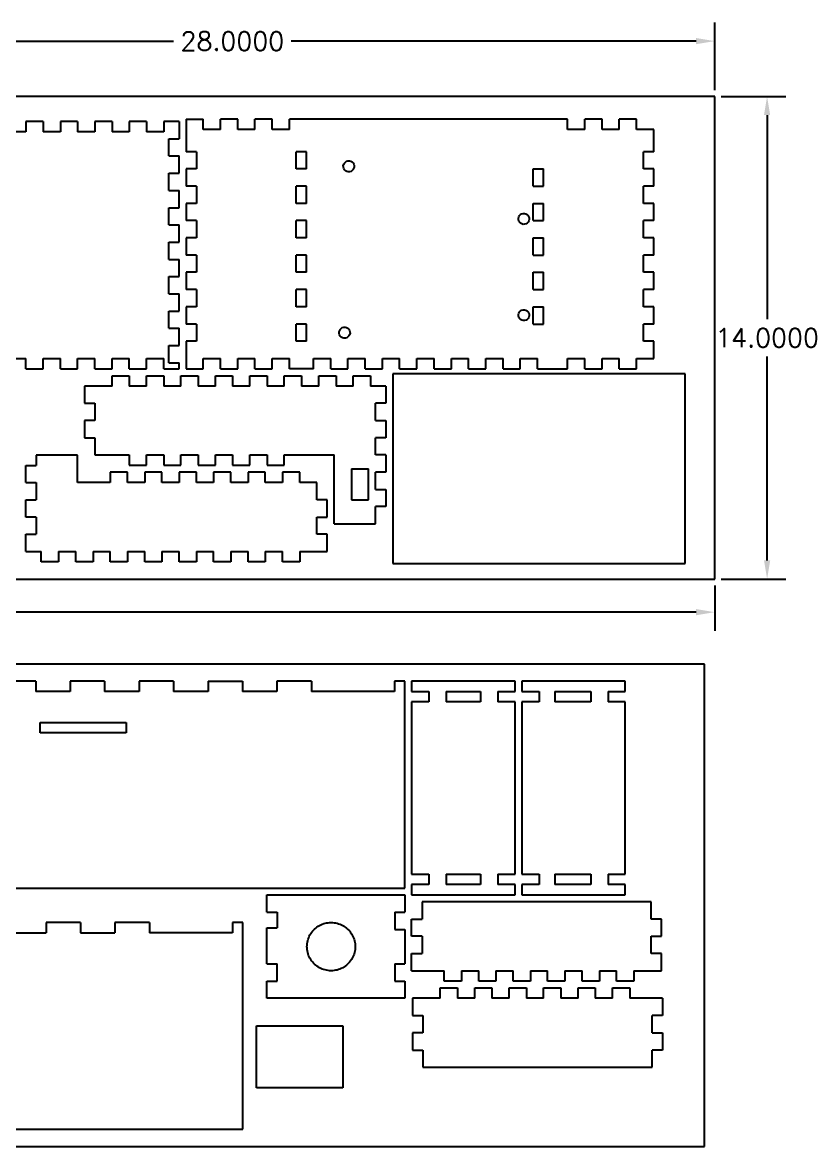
# Model space of a CAD drawing. Header units: centimetres. Extents: x -49.3 to 49.6, y -18 to 48.8.
# Drawn here: x -24.06 to -1.02, y 16.17 to 48.78 of the extents above; entities that cross this region are included whole.
import ezdxf

# ---------------------------------------------------------------- set-up
doc = ezdxf.new("R2010")
doc.units = ezdxf.units.CM
doc.layers.get('0').update_dxf_attribs({"linetype": 'CONTINUOUS'})
doc.layers.get('Defpoints').update_dxf_attribs({"linetype": 'CONTINUOUS'})
doc.styles.get("Standard").update_dxf_attribs({"font": 'txt.shx', "bigfont": 'bigfont.shx'})
doc.dimstyles.get("Standard").update_dxf_attribs({"dimscale": 3, "dimtxt": 0.18, "dimasz": 0.18, "dimexe": 0.18, "dimexo": 0.0625, "dimgap": 0.09, "dimtad": 0, "dimtih": 1, "dimtoh": 1, "dimdec": 4, "dimzin": 0, "dimdsep": 46, "dimtxsty": 'STANDARD', "dimcen": 0.09, "dimadec": 0, "dimazin": 0, "dimtfac": 1, "dimtdec": 4, "dimtofl": 0, "dimtmove": 0, "dimatfit": 3, "dimfxl": 1, "dimtolj": 1, "dimtzin": 0, "dimarcsym": 0})

# ---------------------------------------------------------------- blocks, each defined once
blk = doc.blocks.new('*D6')
at = {"color": 0, "lineweight": -2, "transparency": 16777216}
for p, q in [((-31.972, 46.821), (-31.972, 48.782)), ((-3.972, 46.821), (-3.972, 48.782)), ((-31.432, 48.242), (-19.682, 48.242)), ((-4.512, 48.242), (-16.262, 48.242))]:
    blk.add_line(p, q, dxfattribs=at)
at = {"color": 0, "transparency": 16777216}
for points in [[(-31.432, 48.332), (-31.432, 48.152), (-31.972, 48.242)], [(-4.512, 48.332), (-4.512, 48.152), (-3.972, 48.242)]]:
    blk.add_solid(points, dxfattribs=at)
at = {"layer": 'Defpoints', "color": 0, "transparency": 16777216}
for p in [(-3.972, 48.242), (-31.972, 46.634), (-3.972, 46.634)]:
    blk.add_point(p, dxfattribs=at)
at = {"color": 0, "transparency": 16777216, "insert": (-17.972, 48.242), "char_height": 0.54, "attachment_point": 5}
blk.add_mtext('\\A1;28.0000', dxfattribs=at)
blk = doc.blocks.new('*D7')
at = {"color": 0, "lineweight": -2, "transparency": 16777216}
for p, q in [((-47.972, 32.446), (-47.972, 31.132)), ((-3.972, 32.446), (-3.972, 31.132)), ((-47.432, 31.672), (-27.682, 31.672)), ((-4.512, 31.672), (-24.262, 31.672))]:
    blk.add_line(p, q, dxfattribs=at)
at = {"color": 0, "transparency": 16777216}
for points in [[(-47.432, 31.762), (-47.432, 31.582), (-47.972, 31.672)], [(-4.512, 31.762), (-4.512, 31.582), (-3.972, 31.672)]]:
    blk.add_solid(points, dxfattribs=at)
at = {"layer": 'Defpoints', "color": 0, "transparency": 16777216}
for p in [(-47.972, 32.634), (-3.972, 32.634), (-3.972, 31.672)]:
    blk.add_point(p, dxfattribs=at)
at = {"color": 0, "transparency": 16777216, "insert": (-25.972, 31.672), "char_height": 0.54, "attachment_point": 5}
blk.add_mtext('\\A1;44.0000', dxfattribs=at)
blk = doc.blocks.new('*D8')
at = {"color": 0, "lineweight": -2, "transparency": 16777216}
for p, q in [((-3.785, 46.634), (-1.912, 46.634)), ((-2.452, 46.094), (-2.452, 40.174)), ((-2.452, 33.174), (-2.452, 39.094)), ((-3.785, 32.634), (-1.912, 32.634))]:
    blk.add_line(p, q, dxfattribs=at)
at = {"color": 0, "transparency": 16777216}
for points in [[(-2.542, 46.094), (-2.362, 46.094), (-2.452, 46.634)], [(-2.542, 33.174), (-2.362, 33.174), (-2.452, 32.634)]]:
    blk.add_solid(points, dxfattribs=at)
at = {"layer": 'Defpoints', "color": 0, "transparency": 16777216}
for p in [(-3.972, 46.634), (-3.972, 32.634), (-2.452, 32.634)]:
    blk.add_point(p, dxfattribs=at)
at = {"color": 0, "transparency": 16777216, "insert": (-2.452, 39.634), "char_height": 0.54, "attachment_point": 5}
blk.add_mtext('\\A1;14.0000', dxfattribs=at)

msp = doc.modelspace()

# ---------------------------------------------------------------- linework, layer by layer
at = {"color": 85, "true_color": 0x58ba48}
for p, q in [((-3.97209, 46.63358), (-31.97209, 46.63358)), ((-3.97209, 32.63358), (-3.97209, 46.63358)), ((-47.97209, 32.63358), (-3.97209, 32.63358)), ((-4.26802, 30.16805), (-32.26802, 30.16805)), ((-4.26802, 16.16805), (-4.26802, 30.16805)), ((-48.26802, 16.16805), (-4.26802, 16.16805))]:
    msp.add_line(p, q, dxfattribs=at)
at = {"color": 0}
for p, q in [((-23.4637, 45.90859), (-23.9637, 45.90859)), ((-23.9637, 45.90859), (-23.9637, 45.60859)), ((-23.4637, 45.90859), (-23.4637, 45.60859)), ((-22.4637, 45.90859), (-22.9637, 45.90859)), ((-22.9637, 45.90859), (-22.9637, 45.60859)), ((-22.4637, 45.90859), (-22.4637, 45.60859)), ((-21.4637, 45.90859), (-21.9637, 45.90859)), ((-21.9637, 45.90859), (-21.9637, 45.60859)), ((-21.4637, 45.90859), (-21.4637, 45.60859)), ((-20.4637, 45.90859), (-20.9637, 45.90859)), ((-20.9637, 45.90859), (-20.9637, 45.60859)), ((-20.4637, 45.90859), (-20.4637, 45.60859)), ((-19.51657, 45.90859), (-19.9637, 45.90859)), ((-19.9637, 45.90859), (-19.9637, 45.60859)), ((-19.51657, 45.90859), (-19.51657, 45.40859)), ((-19.31657, 45.98071), (-19.31657, 45.03358)), ((-19.31657, 45.98071), (-18.81657, 45.98071)), ((-18.81657, 45.68071), (-18.81657, 45.98071)), ((-18.31657, 45.68071), (-18.81657, 45.68071)), ((-17.81657, 45.98071), (-18.31657, 45.98071)), ((-18.31657, 45.68071), (-18.31657, 45.98071)), ((-17.81657, 45.68071), (-17.81657, 45.98071)), ((-17.31657, 45.68071), (-17.81657, 45.68071)), ((-16.81657, 45.98071), (-17.31657, 45.98071)), ((-17.31657, 45.68071), (-17.31657, 45.98071)), ((-16.81657, 45.68071), (-16.81657, 45.98071)), ((-16.31657, 45.68071), (-16.81657, 45.68071)), ((-8.24157, 45.98071), (-16.31657, 45.98071)), ((-16.31657, 45.68071), (-16.31657, 45.98071)), ((-8.24157, 45.68071), (-8.24157, 45.98071)), ((-7.74157, 45.68071), (-8.24157, 45.68071)), ((-7.24157, 45.98071), (-7.74157, 45.98071)), ((-7.74157, 45.68071), (-7.74157, 45.98071)), ((-7.24157, 45.68071), (-7.24157, 45.98071)), ((-6.74157, 45.68071), (-7.24157, 45.68071)), ((-6.24157, 45.98071), (-6.74157, 45.98071)), ((-6.74157, 45.68071), (-6.74157, 45.98071)), ((-6.24157, 45.68071), (-6.24157, 45.98071)), ((-5.74157, 45.68071), (-6.24157, 45.68071)), ((-5.74157, 45.03358), (-5.74157, 45.68071)), ((-23.9637, 45.60859), (-24.4637, 45.60859)), ((-22.9637, 45.60859), (-23.4637, 45.60859)), ((-21.9637, 45.60859), (-22.4637, 45.60859)), ((-20.9637, 45.60859), (-21.4637, 45.60859)), ((-19.9637, 45.60859), (-20.4637, 45.60859)), ((-19.81657, 45.40859), (-19.51657, 45.40859)), ((-19.81657, 44.90859), (-19.81657, 45.40859)), ((-19.01657, 45.03358), (-19.31657, 45.03358)), ((-19.01657, 45.03358), (-19.01657, 44.53358)), ((-16.11657, 44.53358), (-16.11657, 45.03358)), ((-15.81657, 45.03358), (-16.11657, 45.03358)), ((-15.81657, 44.53358), (-15.81657, 45.03358)), ((-5.74157, 45.03358), (-6.04157, 45.03358)), ((-6.04157, 44.53358), (-6.04157, 45.03358)), ((-19.81657, 44.90859), (-19.51657, 44.90859)), ((-19.51657, 44.40859), (-19.51657, 44.90859)), ((-14.74159, 44.66649), (-14.72144, 44.70307)), ((-14.72144, 44.70307), (-14.69251, 44.7332)), ((-14.69251, 44.7332), (-14.65676, 44.7548)), ((-14.65676, 44.7548), (-14.61664, 44.76642)), ((-14.61664, 44.76642), (-14.57488, 44.76726)), ((-14.57488, 44.76726), (-14.53433, 44.75726)), ((-14.53433, 44.75726), (-14.49774, 44.73711)), ((-14.49774, 44.73711), (-14.46762, 44.70817)), ((-14.46762, 44.70817), (-14.44601, 44.67243)), ((-19.81657, 44.40859), (-19.51657, 44.40859)), ((-19.81657, 43.90859), (-19.81657, 44.40859)), ((-19.31657, 44.53358), (-19.31657, 44.03358)), ((-19.01657, 44.53358), (-19.31657, 44.53358)), ((-15.81657, 44.53358), (-16.11657, 44.53358)), ((-14.75159, 44.62594), (-14.74159, 44.66649)), ((-14.75075, 44.58418), (-14.75159, 44.62594)), ((-14.73914, 44.54406), (-14.75075, 44.58418)), ((-14.71753, 44.50831), (-14.73914, 44.54406)), ((-14.68741, 44.47937), (-14.71753, 44.50831)), ((-14.65082, 44.45922), (-14.68741, 44.47937)), ((-14.61027, 44.44922), (-14.65082, 44.45922)), ((-14.56851, 44.45006), (-14.61027, 44.44922)), ((-14.52839, 44.46168), (-14.56851, 44.45006)), ((-14.49264, 44.48329), (-14.52839, 44.46168)), ((-14.46371, 44.51341), (-14.49264, 44.48329)), ((-14.44355, 44.54999), (-14.46371, 44.51341)), ((-14.44601, 44.67243), (-14.43439, 44.63231)), ((-14.43356, 44.59055), (-14.44355, 44.54999)), ((-14.43439, 44.63231), (-14.43356, 44.59055)), ((-9.24157, 44.03358), (-9.24157, 44.53358)), ((-9.24157, 44.53358), (-8.94157, 44.53358)), ((-8.94157, 44.03358), (-8.94157, 44.53358)), ((-5.74157, 44.53358), (-6.04157, 44.53358)), ((-5.74157, 44.03358), (-5.74157, 44.53358)), ((-19.01657, 44.03358), (-19.31657, 44.03358)), ((-19.01657, 44.03358), (-19.01657, 43.53358)), ((-16.11657, 43.53358), (-16.11657, 44.03358)), ((-15.81657, 44.03358), (-16.11657, 44.03358)), ((-15.81657, 43.53358), (-15.81657, 44.03358)), ((-9.24157, 44.03358), (-8.94157, 44.03358)), ((-5.74157, 44.03358), (-6.04157, 44.03358)), ((-6.04157, 43.53358), (-6.04157, 44.03358)), ((-19.81657, 43.90859), (-19.51657, 43.90859)), ((-19.51657, 43.40859), (-19.51657, 43.90859)), ((-19.81657, 43.40859), (-19.51657, 43.40859)), ((-19.81657, 42.90859), (-19.81657, 43.40859)), ((-19.31657, 43.53358), (-19.31657, 43.03358)), ((-19.01657, 43.53358), (-19.31657, 43.53358)), ((-15.81657, 43.53358), (-16.11657, 43.53358)), ((-9.24157, 43.03358), (-9.24157, 43.53358)), ((-9.24157, 43.53358), (-8.94157, 43.53358)), ((-8.94157, 43.03358), (-8.94157, 43.53358)), ((-5.74157, 43.53358), (-6.04157, 43.53358)), ((-5.74157, 43.03358), (-5.74157, 43.53358)), ((-9.67159, 43.10194), (-9.66159, 43.14249)), ((-9.67075, 43.06018), (-9.67159, 43.10194)), ((-9.65914, 43.02006), (-9.67075, 43.06018)), ((-9.66159, 43.14249), (-9.64144, 43.17907)), ((-9.64144, 43.17907), (-9.61251, 43.2092)), ((-9.61251, 43.2092), (-9.57676, 43.2308)), ((-9.57676, 43.2308), (-9.53664, 43.24242)), ((-9.53664, 43.24242), (-9.49488, 43.24326)), ((-9.49488, 43.24326), (-9.45433, 43.23326)), ((-9.45433, 43.23326), (-9.41774, 43.21311)), ((-9.41774, 43.21311), (-9.38762, 43.18417)), ((-9.38762, 43.18417), (-9.36601, 43.14843)), ((-9.36601, 43.14843), (-9.35439, 43.10831)), ((-9.35356, 43.06655), (-9.36355, 43.02599)), ((-9.35439, 43.10831), (-9.35356, 43.06655)), ((-19.81657, 42.90859), (-19.51657, 42.90859)), ((-19.51657, 42.40859), (-19.51657, 42.90859)), ((-19.01657, 43.03358), (-19.31657, 43.03358)), ((-19.01657, 43.03358), (-19.01657, 42.53358)), ((-16.11657, 42.53358), (-16.11657, 43.03358)), ((-15.81657, 43.03358), (-16.11657, 43.03358)), ((-15.81657, 42.53358), (-15.81657, 43.03358)), ((-9.63753, 42.98431), (-9.65914, 43.02006)), ((-9.60741, 42.95537), (-9.63753, 42.98431)), ((-9.57082, 42.93522), (-9.60741, 42.95537)), ((-9.53027, 42.92522), (-9.57082, 42.93522)), ((-9.48851, 42.92606), (-9.53027, 42.92522)), ((-9.44839, 42.93768), (-9.48851, 42.92606)), ((-9.41264, 42.95929), (-9.44839, 42.93768)), ((-9.38371, 42.98941), (-9.41264, 42.95929)), ((-9.36355, 43.02599), (-9.38371, 42.98941)), ((-9.24157, 43.03358), (-8.94157, 43.03358)), ((-5.74157, 43.03358), (-6.04157, 43.03358)), ((-6.04157, 42.53358), (-6.04157, 43.03358)), ((-19.81657, 42.40859), (-19.51657, 42.40859)), ((-19.81657, 41.90859), (-19.81657, 42.40859)), ((-19.31657, 42.53358), (-19.31657, 42.03358)), ((-19.01657, 42.53358), (-19.31657, 42.53358)), ((-15.81657, 42.53358), (-16.11657, 42.53358)), ((-9.24157, 42.03358), (-9.24157, 42.53358)), ((-9.24157, 42.53358), (-8.94157, 42.53358)), ((-8.94157, 42.03358), (-8.94157, 42.53358)), ((-5.74157, 42.53358), (-6.04157, 42.53358)), ((-5.74157, 42.03358), (-5.74157, 42.53358)), ((-19.81657, 41.90859), (-19.51657, 41.90859)), ((-19.51657, 41.40859), (-19.51657, 41.90859)), ((-19.01657, 42.03358), (-19.31657, 42.03358)), ((-19.01657, 42.03358), (-19.01657, 41.53358)), ((-16.11657, 41.53358), (-16.11657, 42.03358)), ((-15.81657, 42.03358), (-16.11657, 42.03358)), ((-15.81657, 41.53358), (-15.81657, 42.03358)), ((-9.24157, 42.03358), (-8.94157, 42.03358)), ((-5.74157, 42.03358), (-6.04157, 42.03358)), ((-6.04157, 41.53358), (-6.04157, 42.03358)), ((-19.31657, 41.53358), (-19.31657, 41.03358)), ((-19.01657, 41.53358), (-19.31657, 41.53358)), ((-15.81657, 41.53358), (-16.11657, 41.53358)), ((-9.24157, 41.03358), (-9.24157, 41.53358)), ((-9.24157, 41.53358), (-8.94157, 41.53358)), ((-8.94157, 41.03358), (-8.94157, 41.53358)), ((-5.74157, 41.53358), (-6.04157, 41.53358)), ((-5.74157, 41.03358), (-5.74157, 41.53358)), ((-19.81657, 41.40859), (-19.51657, 41.40859)), ((-19.81657, 40.90859), (-19.81657, 41.40859)), ((-19.81657, 40.90859), (-19.51657, 40.90859)), ((-19.51657, 40.40859), (-19.51657, 40.90859)), ((-19.01657, 41.03358), (-19.31657, 41.03358)), ((-19.01657, 41.03358), (-19.01657, 40.53358)), ((-16.11657, 40.53358), (-16.11657, 41.03358)), ((-15.81657, 41.03358), (-16.11657, 41.03358)), ((-15.81657, 40.53358), (-15.81657, 41.03358)), ((-9.24157, 41.03358), (-8.94157, 41.03358)), ((-5.74157, 41.03358), (-6.04157, 41.03358)), ((-6.04157, 40.53358), (-6.04157, 41.03358)), ((-19.31657, 40.53358), (-19.31657, 40.03358)), ((-19.01657, 40.53358), (-19.31657, 40.53358)), ((-15.81657, 40.53358), (-16.11657, 40.53358)), ((-9.57676, 40.4368), (-9.53664, 40.44842)), ((-9.53664, 40.44842), (-9.49488, 40.44926)), ((-9.49488, 40.44926), (-9.45433, 40.43926)), ((-9.24157, 40.03358), (-9.24157, 40.53358)), ((-9.24157, 40.53358), (-8.94157, 40.53358)), ((-8.94157, 40.03358), (-8.94157, 40.53358)), ((-5.74157, 40.53358), (-6.04157, 40.53358)), ((-5.74157, 40.03358), (-5.74157, 40.53358)), ((-19.81657, 40.40859), (-19.51657, 40.40859)), ((-19.81657, 39.90859), (-19.81657, 40.40859)), ((-9.67159, 40.30794), (-9.66159, 40.34849)), ((-9.67075, 40.26618), (-9.67159, 40.30794)), ((-9.65914, 40.22606), (-9.67075, 40.26618)), ((-9.66159, 40.34849), (-9.64144, 40.38507)), ((-9.63753, 40.19031), (-9.65914, 40.22606)), ((-9.64144, 40.38507), (-9.61251, 40.4152)), ((-9.60741, 40.16137), (-9.63753, 40.19031)), ((-9.61251, 40.4152), (-9.57676, 40.4368)), ((-9.57082, 40.14122), (-9.60741, 40.16137)), ((-9.53027, 40.13122), (-9.57082, 40.14122)), ((-9.48851, 40.13206), (-9.53027, 40.13122)), ((-9.44839, 40.14368), (-9.48851, 40.13206)), ((-9.45433, 40.43926), (-9.41774, 40.41911)), ((-9.41264, 40.16529), (-9.44839, 40.14368)), ((-9.41774, 40.41911), (-9.38762, 40.39017)), ((-9.38371, 40.19541), (-9.41264, 40.16529)), ((-9.38762, 40.39017), (-9.36601, 40.35443)), ((-9.36355, 40.23199), (-9.38371, 40.19541)), ((-9.36601, 40.35443), (-9.35439, 40.31431)), ((-9.35356, 40.27255), (-9.36355, 40.23199)), ((-9.35439, 40.31431), (-9.35356, 40.27255)), ((-19.81657, 39.90859), (-19.51657, 39.90859)), ((-19.51657, 39.40859), (-19.51657, 39.90859)), ((-19.01657, 40.03358), (-19.31657, 40.03358)), ((-19.01657, 40.03358), (-19.01657, 39.53358)), ((-16.11657, 39.53358), (-16.11657, 40.03358)), ((-15.81657, 40.03358), (-16.11657, 40.03358)), ((-15.81657, 39.53358), (-15.81657, 40.03358)), ((-14.87559, 39.79994), (-14.86559, 39.84049)), ((-14.87475, 39.75818), (-14.87559, 39.79994)), ((-14.86559, 39.84049), (-14.84544, 39.87707)), ((-14.84544, 39.87707), (-14.81651, 39.9072)), ((-14.81651, 39.9072), (-14.78076, 39.9288)), ((-14.78076, 39.9288), (-14.74064, 39.94042)), ((-14.74064, 39.94042), (-14.69888, 39.94126)), ((-14.69888, 39.94126), (-14.65833, 39.93126)), ((-14.65833, 39.93126), (-14.62174, 39.91111)), ((-14.62174, 39.91111), (-14.59162, 39.88217)), ((-14.59162, 39.88217), (-14.57001, 39.84643)), ((-14.57001, 39.84643), (-14.55839, 39.80631)), ((-14.55839, 39.80631), (-14.55756, 39.76455)), ((-9.24157, 40.03358), (-8.94157, 40.03358)), ((-5.74157, 40.03358), (-6.04157, 40.03358)), ((-6.04157, 39.53358), (-6.04157, 40.03358)), ((-19.31657, 39.53358), (-19.31657, 38.73358)), ((-19.01657, 39.53358), (-19.31657, 39.53358)), ((-15.81657, 39.53358), (-16.11657, 39.53358)), ((-14.86314, 39.71806), (-14.87475, 39.75818)), ((-14.84153, 39.68231), (-14.86314, 39.71806)), ((-14.81141, 39.65337), (-14.84153, 39.68231)), ((-14.77482, 39.63322), (-14.81141, 39.65337)), ((-14.73427, 39.62322), (-14.77482, 39.63322)), ((-14.69251, 39.62406), (-14.73427, 39.62322)), ((-14.65239, 39.63568), (-14.69251, 39.62406)), ((-14.61664, 39.65729), (-14.65239, 39.63568)), ((-14.58771, 39.68741), (-14.61664, 39.65729)), ((-14.56755, 39.72399), (-14.58771, 39.68741)), ((-14.55756, 39.76455), (-14.56755, 39.72399)), ((-5.74157, 39.53358), (-6.04157, 39.53358)), ((-5.74157, 39.03358), (-5.74157, 39.53358)), ((-19.81657, 39.40859), (-19.51657, 39.40859)), ((-19.81657, 38.90859), (-19.81657, 39.40859)), ((-24.4637, 39.03358), (-23.9637, 39.03358)), ((-23.9637, 38.73358), (-23.9637, 39.03358)), ((-23.4637, 39.03358), (-22.9637, 39.03358)), ((-23.4637, 38.73358), (-23.4637, 39.03358)), ((-22.9637, 38.73358), (-22.9637, 39.03358)), ((-22.4637, 39.03358), (-21.9637, 39.03358)), ((-22.4637, 38.73358), (-22.4637, 39.03358)), ((-21.9637, 38.73358), (-21.9637, 39.03358)), ((-21.4637, 39.03358), (-20.9637, 39.03358)), ((-21.4637, 38.73358), (-21.4637, 39.03358)), ((-20.9637, 38.73358), (-20.9637, 39.03358)), ((-20.4637, 39.03358), (-19.9637, 39.03358)), ((-20.4637, 38.73358), (-20.4637, 39.03358)), ((-19.9637, 38.73358), (-19.9637, 39.03358)), ((-19.81657, 38.90859), (-19.51657, 38.90859)), ((-19.51657, 38.73358), (-19.51657, 38.90859)), ((-18.81657, 39.03358), (-18.31657, 39.03358)), ((-18.81657, 38.73358), (-18.81657, 39.03358)), ((-18.31657, 38.73358), (-18.31657, 39.03358)), ((-17.81657, 38.73358), (-17.81657, 39.03358)), ((-17.81657, 39.03358), (-17.31657, 39.03358)), ((-17.31657, 38.73358), (-17.31657, 39.03358)), ((-16.81657, 39.03358), (-16.31657, 39.03358)), ((-16.81657, 38.73358), (-16.81657, 39.03358)), ((-16.31657, 38.73358), (-16.31657, 39.03358)), ((-15.61657, 38.73358), (-15.61657, 39.03358)), ((-15.61657, 39.03358), (-15.11657, 39.03358)), ((-15.11657, 38.73358), (-15.11657, 39.03358)), ((-14.61657, 38.73358), (-14.61657, 39.03358)), ((-14.61657, 39.03358), (-14.11657, 39.03358)), ((-14.11657, 38.73358), (-14.11657, 39.03358)), ((-13.61657, 38.73358), (-13.61657, 39.03358)), ((-13.61657, 39.03358), (-13.11657, 39.03358)), ((-13.11657, 38.73358), (-13.11657, 39.03358)), ((-12.61657, 38.73358), (-12.61657, 39.03358)), ((-12.61657, 39.03358), (-12.11657, 39.03358)), ((-12.11657, 38.73358), (-12.11657, 39.03358)), ((-11.61657, 38.73358), (-11.61657, 39.03358)), ((-11.61657, 39.03358), (-11.11657, 39.03358)), ((-11.11657, 38.73358), (-11.11657, 39.03358)), ((-10.61657, 38.73358), (-10.61657, 39.03358)), ((-10.61657, 39.03358), (-10.11657, 39.03358)), ((-10.11657, 38.73358), (-10.11657, 39.03358)), ((-9.61657, 38.73358), (-9.61657, 39.03358)), ((-9.61657, 39.03358), (-9.11657, 39.03358)), ((-9.11657, 38.73358), (-9.11657, 39.03358)), ((-8.24157, 39.03358), (-7.74157, 39.03358)), ((-8.24157, 38.73358), (-8.24157, 39.03358)), ((-7.74157, 38.73358), (-7.74157, 39.03358)), ((-7.24157, 39.03358), (-6.74157, 39.03358)), ((-7.24157, 38.73358), (-7.24157, 39.03358)), ((-6.74157, 38.73358), (-6.74157, 39.03358)), ((-6.24157, 39.03358), (-5.74157, 39.03358)), ((-6.24157, 38.73358), (-6.24157, 39.03358)), ((-23.9637, 38.73358), (-23.4637, 38.73358)), ((-22.9637, 38.73358), (-22.4637, 38.73358)), ((-21.9637, 38.73358), (-21.4637, 38.73358)), ((-21.46389, 38.23358), (-21.46389, 38.53358)), ((-21.46389, 38.53358), (-20.96389, 38.53358)), ((-20.96389, 38.53358), (-20.96389, 38.23358)), ((-20.9637, 38.73358), (-20.4637, 38.73358)), ((-20.46389, 38.23358), (-20.46389, 38.53358)), ((-20.46389, 38.53358), (-19.96389, 38.53358)), ((-19.96389, 38.53358), (-19.96389, 38.23358)), ((-19.9637, 38.73358), (-19.51657, 38.73358)), ((-19.46389, 38.23358), (-19.46389, 38.53358)), ((-19.46389, 38.53358), (-18.96389, 38.53358)), ((-19.31657, 38.73358), (-18.81657, 38.73358)), ((-18.96389, 38.53358), (-18.96389, 38.23358)), ((-18.46389, 38.23358), (-18.46389, 38.53358)), ((-18.46389, 38.53358), (-17.96389, 38.53358)), ((-18.31657, 38.73358), (-17.81657, 38.73358)), ((-17.96389, 38.53358), (-17.96389, 38.23358)), ((-17.46389, 38.23358), (-17.46389, 38.53358)), ((-17.46389, 38.53358), (-16.96389, 38.53358)), ((-17.31657, 38.73358), (-16.81657, 38.73358)), ((-16.96389, 38.53358), (-16.96389, 38.23358)), ((-16.46389, 38.23358), (-16.46389, 38.53358)), ((-16.46389, 38.53358), (-15.96389, 38.53358)), ((-15.61657, 38.73358), (-16.31657, 38.73358)), ((-15.96389, 38.53358), (-15.96389, 38.23358)), ((-15.46389, 38.23358), (-15.46389, 38.53358)), ((-15.46389, 38.53358), (-14.96389, 38.53358)), ((-15.11657, 38.73358), (-14.61657, 38.73358)), ((-14.96389, 38.53358), (-14.96389, 38.23358)), ((-14.46389, 38.23358), (-14.46389, 38.53358)), ((-14.46389, 38.53358), (-13.96389, 38.53358)), ((-14.11657, 38.73358), (-13.61657, 38.73358)), ((-13.96389, 38.53358), (-13.96389, 38.23358)), ((-4.83148, 38.58856), (-13.31676, 38.58856)), ((-13.31676, 38.58856), (-13.31676, 33.08856)), ((-13.11657, 38.73358), (-12.61657, 38.73358)), ((-12.11657, 38.73358), (-11.61657, 38.73358)), ((-11.11657, 38.73358), (-10.61657, 38.73358)), ((-10.11657, 38.73358), (-9.61657, 38.73358)), ((-9.11657, 38.73358), (-8.24157, 38.73358)), ((-7.74157, 38.73358), (-7.24157, 38.73358)), ((-6.74157, 38.73358), (-6.24157, 38.73358)), ((-4.83148, 33.08856), (-4.83148, 38.58856)), ((-22.26389, 38.23358), (-22.26389, 37.73358)), ((-21.46389, 38.23358), (-22.26389, 38.23358)), ((-20.46389, 38.23358), (-20.96389, 38.23358)), ((-19.46389, 38.23358), (-19.96389, 38.23358)), ((-18.46389, 38.23358), (-18.96389, 38.23358)), ((-17.46389, 38.23358), (-17.96389, 38.23358)), ((-16.46389, 38.23358), (-16.96389, 38.23358)), ((-15.46389, 38.23358), (-15.96389, 38.23358)), ((-14.46389, 38.23358), (-14.96389, 38.23358)), ((-13.51676, 38.23358), (-13.96389, 38.23358)), ((-13.51676, 38.23358), (-13.51676, 37.73358)), ((-22.26389, 37.73358), (-21.96389, 37.73358)), ((-21.96389, 37.73358), (-21.96389, 37.23358)), ((-13.51676, 37.73358), (-13.81676, 37.73358)), ((-13.81676, 37.23358), (-13.81676, 37.73358)), ((-22.26389, 37.23358), (-22.26389, 36.73358)), ((-21.96389, 37.23358), (-22.26389, 37.23358)), ((-13.81676, 37.23358), (-13.51676, 37.23358)), ((-13.51676, 37.23358), (-13.51676, 36.73358)), ((-22.26389, 36.73358), (-21.96389, 36.73358)), ((-21.96389, 36.73358), (-21.96389, 36.23358)), ((-13.51676, 36.73358), (-13.81676, 36.73358)), ((-13.81676, 36.23358), (-13.81676, 36.73358)), ((-23.66389, 36.23181), (-23.66389, 35.9327)), ((-22.46389, 36.23181), (-23.66389, 36.23181)), ((-22.46389, 35.43358), (-22.46389, 36.23181)), ((-21.96389, 36.23358), (-20.96389, 36.23358)), ((-20.96389, 36.23358), (-20.96389, 35.93358)), ((-20.46389, 36.23358), (-19.96389, 36.23358)), ((-20.46389, 35.93358), (-20.46389, 36.23358)), ((-19.96389, 36.23358), (-19.96389, 35.93358)), ((-19.46389, 36.23358), (-18.96389, 36.23358)), ((-19.46389, 35.93358), (-19.46389, 36.23358)), ((-18.96389, 36.23358), (-18.96389, 35.93358)), ((-18.46389, 36.23358), (-17.96389, 36.23358)), ((-18.46389, 35.93358), (-18.46389, 36.23358)), ((-17.96389, 36.23358), (-17.96389, 35.93358)), ((-17.46389, 36.23358), (-16.96389, 36.23358)), ((-17.46389, 35.93358), (-17.46389, 36.23358)), ((-16.96389, 36.23358), (-16.96389, 35.93358)), ((-16.46389, 36.23358), (-15.01676, 36.23358)), ((-16.46389, 35.93358), (-16.46389, 36.23358)), ((-15.01676, 34.23358), (-15.01676, 36.23358)), ((-13.51676, 36.23447), (-13.81676, 36.23358)), ((-13.51676, 36.23447), (-13.51676, 35.73447)), ((-23.96389, 35.9327), (-23.66389, 35.9327)), ((-23.96389, 35.4327), (-23.96389, 35.9327)), ((-20.96389, 35.93358), (-20.46389, 35.93358)), ((-19.96389, 35.93358), (-19.46389, 35.93358)), ((-18.96389, 35.93358), (-18.46389, 35.93358)), ((-17.96389, 35.93358), (-17.46389, 35.93358)), ((-16.96389, 35.93358), (-16.46389, 35.93358)), ((-21.51676, 35.73358), (-21.51676, 35.43358)), ((-21.01676, 35.73358), (-21.51676, 35.73358)), ((-21.01676, 35.43358), (-21.01676, 35.73358)), ((-20.51676, 35.73358), (-20.51676, 35.43358)), ((-20.01676, 35.73358), (-20.51676, 35.73358)), ((-20.01676, 35.43358), (-20.01676, 35.73358)), ((-19.51676, 35.73358), (-19.51676, 35.43358)), ((-19.01676, 35.73358), (-19.51676, 35.73358)), ((-19.01676, 35.43358), (-19.01676, 35.73358)), ((-18.51676, 35.73358), (-18.51676, 35.43358)), ((-18.01676, 35.73358), (-18.51676, 35.73358)), ((-18.01676, 35.43358), (-18.01676, 35.73358)), ((-17.51676, 35.73358), (-17.51676, 35.43358)), ((-17.01676, 35.73358), (-17.51676, 35.73358)), ((-17.01676, 35.43358), (-17.01676, 35.73358)), ((-16.51676, 35.73358), (-16.51676, 35.43358)), ((-16.01676, 35.73358), (-16.51676, 35.73358)), ((-16.01676, 35.43358), (-16.01676, 35.73358)), ((-14.51676, 35.83358), (-14.51676, 34.93358)), ((-14.51676, 35.83358), (-14.01676, 35.83358)), ((-14.01676, 34.93358), (-14.01676, 35.83358)), ((-13.51676, 35.73447), (-13.81676, 35.73447)), ((-13.81676, 35.23447), (-13.81676, 35.73447)), ((-23.96389, 35.4327), (-23.66389, 35.43358)), ((-23.66389, 35.43358), (-23.66389, 34.93358)), ((-21.51676, 35.43358), (-22.46389, 35.43358)), ((-20.51676, 35.43358), (-21.01676, 35.43358)), ((-19.51676, 35.43358), (-20.01676, 35.43358)), ((-18.51676, 35.43358), (-19.01676, 35.43358)), ((-17.51676, 35.43358), (-18.01676, 35.43358)), ((-16.51676, 35.43358), (-17.01676, 35.43358)), ((-15.51676, 35.43358), (-16.01676, 35.43358)), ((-15.51676, 34.93358), (-15.51676, 35.43358)), ((-13.81676, 35.23447), (-13.51676, 35.23447)), ((-13.51676, 35.23447), (-13.51676, 34.73447)), ((-23.96389, 34.93358), (-23.66389, 34.93358)), ((-23.96389, 34.43358), (-23.96389, 34.93358)), ((-15.21676, 34.93358), (-15.51676, 34.93358)), ((-15.21676, 34.43358), (-15.21676, 34.93358)), ((-14.51676, 34.93358), (-14.01676, 34.93358)), ((-13.51676, 34.73447), (-13.81676, 34.73447)), ((-13.81676, 34.23358), (-13.81676, 34.73447)), ((-23.66389, 34.43358), (-23.96389, 34.43358)), ((-23.66389, 34.43358), (-23.66389, 33.93358)), ((-15.51676, 34.43358), (-15.21676, 34.43358)), ((-15.51676, 33.93358), (-15.51676, 34.43358)), ((-23.96389, 33.93358), (-23.66389, 33.93358)), ((-23.96389, 33.43358), (-23.96389, 33.93358)), ((-15.21676, 33.93358), (-15.51676, 33.93358)), ((-15.21676, 33.43358), (-15.21676, 33.93358)), ((-15.01676, 34.23358), (-13.81676, 34.23358)), ((-23.96389, 33.43358), (-23.51676, 33.43358)), ((-23.51676, 33.13358), (-23.51676, 33.43358)), ((-23.01676, 33.43358), (-22.51676, 33.43358)), ((-23.01676, 33.43358), (-23.01676, 33.13358)), ((-22.51676, 33.13358), (-22.51676, 33.43358)), ((-22.01676, 33.43358), (-21.51676, 33.43358)), ((-22.01676, 33.43358), (-22.01676, 33.13358)), ((-21.51676, 33.13358), (-21.51676, 33.43358)), ((-21.01676, 33.43358), (-20.51676, 33.43358)), ((-21.01676, 33.43358), (-21.01676, 33.13358)), ((-20.51676, 33.13358), (-20.51676, 33.43358)), ((-20.01676, 33.43358), (-19.51676, 33.43358)), ((-20.01676, 33.43358), (-20.01676, 33.13358)), ((-19.51676, 33.13358), (-19.51676, 33.43358)), ((-19.01676, 33.43358), (-18.51676, 33.43358)), ((-19.01676, 33.43358), (-19.01676, 33.13358)), ((-18.51676, 33.13358), (-18.51676, 33.43358)), ((-18.01676, 33.43358), (-17.51676, 33.43358)), ((-18.01676, 33.43358), (-18.01676, 33.13358)), ((-17.51676, 33.13358), (-17.51676, 33.43358)), ((-17.01676, 33.43358), (-16.51676, 33.43358)), ((-17.01676, 33.43358), (-17.01676, 33.13358)), ((-16.51676, 33.13358), (-16.51676, 33.43358)), ((-16.01676, 33.43358), (-15.21676, 33.43358)), ((-16.01676, 33.43358), (-16.01676, 33.13358)), ((-23.01676, 33.13358), (-23.51676, 33.13358)), ((-22.01676, 33.13358), (-22.51676, 33.13358)), ((-21.01676, 33.13358), (-21.51676, 33.13358)), ((-20.01676, 33.13358), (-20.51676, 33.13358)), ((-19.01676, 33.13358), (-19.51676, 33.13358)), ((-18.01676, 33.13358), (-18.51676, 33.13358)), ((-17.01676, 33.13358), (-17.51676, 33.13358)), ((-16.01676, 33.13358), (-16.51676, 33.13358)), ((-13.31676, 33.08856), (-4.83148, 33.08856)), ((-23.67879, 29.66805), (-24.67879, 29.66805)), ((-23.67879, 29.66805), (-23.67879, 29.36805)), ((-22.67879, 29.36805), (-23.67879, 29.36805)), ((-21.67879, 29.66805), (-22.67879, 29.66805)), ((-22.67879, 29.66805), (-22.67879, 29.36805)), ((-21.67879, 29.66805), (-21.67879, 29.36805)), ((-20.67879, 29.36805), (-21.67879, 29.36805)), ((-19.67879, 29.66805), (-20.67879, 29.66805)), ((-20.67879, 29.66805), (-20.67879, 29.36805)), ((-19.67879, 29.66805), (-19.67879, 29.36805)), ((-18.67879, 29.36805), (-19.67879, 29.36805)), ((-18.67879, 29.66805), (-17.67879, 29.66805)), ((-18.67879, 29.66805), (-18.67879, 29.36805)), ((-17.67879, 29.66805), (-17.67879, 29.36805)), ((-16.67879, 29.36805), (-17.67879, 29.36805)), ((-15.67879, 29.66805), (-16.67879, 29.66805)), ((-16.67879, 29.66805), (-16.67879, 29.36805)), ((-15.67879, 29.66805), (-15.67879, 29.36805)), ((-13.26802, 29.36805), (-15.67879, 29.36805)), ((-12.96802, 29.66805), (-13.26802, 29.66805)), ((-13.26802, 29.66805), (-13.26802, 29.36805)), ((-12.96802, 23.66805), (-12.96802, 29.66805)), ((-9.76802, 29.66805), (-12.76802, 29.66805)), ((-12.76802, 29.66805), (-12.76802, 29.36805)), ((-12.76802, 29.36805), (-12.26802, 29.36805)), ((-12.26802, 29.36805), (-12.26802, 29.06805)), ((-11.76802, 29.36805), (-11.76802, 29.06805)), ((-11.76802, 29.36805), (-10.76802, 29.36805)), ((-10.76802, 29.36805), (-10.76802, 29.06805)), ((-10.26802, 29.36805), (-10.26802, 29.06805)), ((-10.26802, 29.36805), (-9.76802, 29.36805)), ((-9.76802, 29.36805), (-9.76802, 29.66805)), ((-6.56802, 29.66805), (-9.56802, 29.66805)), ((-9.56802, 29.66805), (-9.56802, 29.36805)), ((-9.56802, 29.36805), (-9.06802, 29.36805)), ((-9.06802, 29.36805), (-9.06802, 29.06805)), ((-8.61428, 29.36805), (-8.61428, 29.06805)), ((-8.61428, 29.36805), (-7.56802, 29.36805)), ((-7.56802, 29.36805), (-7.56802, 29.06805)), ((-7.06802, 29.36805), (-7.06802, 29.06805)), ((-7.06802, 29.36805), (-6.56802, 29.36805)), ((-6.56802, 29.36805), (-6.56802, 29.66805)), ((-12.76802, 29.06805), (-12.76802, 24.06805)), ((-12.26802, 29.06805), (-12.76802, 29.06805)), ((-10.76802, 29.06805), (-11.76802, 29.06805)), ((-9.76802, 29.06805), (-10.26802, 29.06805)), ((-9.76802, 24.06805), (-9.76802, 29.06805)), ((-9.56802, 29.06805), (-9.56802, 24.06805)), ((-9.06802, 29.06805), (-9.56802, 29.06805)), ((-7.56802, 29.06805), (-8.61428, 29.06805)), ((-6.56802, 29.06805), (-7.06802, 29.06805)), ((-6.56802, 24.06805), (-6.56802, 29.06805)), ((-23.55311, 28.46805), (-21.05311, 28.46805)), ((-23.55311, 28.16805), (-23.55311, 28.46805)), ((-21.05311, 28.46805), (-21.05311, 28.16805)), ((-21.05311, 28.16805), (-23.55311, 28.16805)), ((-12.76802, 24.06805), (-12.26802, 24.06805)), ((-12.26802, 24.06805), (-12.26802, 23.76805)), ((-11.76802, 24.06805), (-11.76802, 23.76805)), ((-11.76802, 24.06805), (-10.76802, 24.06805)), ((-10.76802, 24.06805), (-10.76802, 23.76805)), ((-10.26802, 24.06805), (-10.26802, 23.76805)), ((-10.26802, 24.06805), (-9.76802, 24.06805)), ((-9.56802, 24.06805), (-9.06802, 24.06805)), ((-9.06802, 24.06805), (-9.06802, 23.76805)), ((-8.61428, 24.06805), (-8.61428, 23.76805)), ((-8.61428, 24.06805), (-7.56802, 24.06805)), ((-7.56802, 24.06805), (-7.56802, 23.76805)), ((-7.06802, 24.06805), (-7.06802, 23.76805)), ((-7.06802, 24.06805), (-6.56802, 24.06805)), ((-36.67879, 23.66805), (-12.96802, 23.66805)), ((-12.76802, 23.76805), (-12.76802, 23.46805)), ((-12.26802, 23.76805), (-12.76802, 23.76805)), ((-10.76802, 23.76805), (-11.76802, 23.76805)), ((-9.76802, 23.76805), (-10.26802, 23.76805)), ((-9.76802, 23.46805), (-9.76802, 23.76805)), ((-9.56802, 23.76805), (-9.56802, 23.46805)), ((-9.06802, 23.76805), (-9.56802, 23.76805)), ((-7.56802, 23.76805), (-8.61428, 23.76805)), ((-6.56802, 23.76805), (-7.06802, 23.76805)), ((-6.56802, 23.46805), (-6.56802, 23.76805)), ((-16.96802, 23.46805), (-12.96802, 23.46805)), ((-16.96802, 22.96805), (-16.96802, 23.46805)), ((-12.96802, 23.46805), (-12.96802, 22.96805)), ((-12.76802, 23.46805), (-9.76802, 23.46805)), ((-5.82089, 23.26805), (-12.46802, 23.26805)), ((-12.46802, 23.26805), (-12.46802, 22.76805)), ((-9.56802, 23.46805), (-6.56802, 23.46805)), ((-5.82089, 22.76805), (-5.82089, 23.26805)), ((-16.96802, 22.96805), (-16.66802, 22.96805)), ((-16.66802, 22.96805), (-16.66802, 22.51431)), ((-13.2567, 22.96805), (-12.96802, 22.96805)), ((-13.2567, 22.96805), (-13.2567, 22.46805)), ((-22.37879, 22.66805), (-23.37879, 22.66805)), ((-23.37879, 22.66805), (-23.37879, 22.36805)), ((-22.37879, 22.66805), (-22.37879, 22.36805)), ((-20.37879, 22.66805), (-21.37879, 22.66805)), ((-21.37879, 22.66805), (-21.37879, 22.36805)), ((-20.37879, 22.66805), (-20.37879, 22.36805)), ((-17.66802, 22.66805), (-17.96802, 22.66805)), ((-17.96802, 22.66805), (-17.96802, 22.36805)), ((-17.66802, 16.66805), (-17.66802, 22.66805)), ((-16.96802, 22.51431), (-16.66802, 22.51431)), ((-16.96802, 21.46805), (-16.96802, 22.51431)), ((-15.58495, 22.4792), (-15.55191, 22.50822)), ((-15.55191, 22.50822), (-15.51712, 22.53511)), ((-15.51712, 22.53511), (-15.4807, 22.55976)), ((-15.4807, 22.55976), (-15.44281, 22.58207)), ((-15.44281, 22.58207), (-15.40359, 22.60197)), ((-15.40359, 22.60197), (-15.3632, 22.61936)), ((-15.3632, 22.61936), (-15.3218, 22.63418)), ((-15.3218, 22.63418), (-15.27955, 22.64637)), ((-15.27955, 22.64637), (-15.23661, 22.65588)), ((-15.23661, 22.65588), (-15.19317, 22.66268)), ((-15.19317, 22.66268), (-15.14938, 22.66674)), ((-15.14938, 22.66674), (-15.10543, 22.66804)), ((-15.10543, 22.66804), (-15.06147, 22.66658)), ((-15.06147, 22.66658), (-15.0177, 22.66236)), ((-15.0177, 22.66236), (-14.97428, 22.65541)), ((-14.97428, 22.65541), (-14.93138, 22.64574)), ((-14.93138, 22.64574), (-14.88918, 22.63339)), ((-14.88918, 22.63339), (-14.84783, 22.61842)), ((-14.84783, 22.61842), (-14.8075, 22.60088)), ((-14.8075, 22.60088), (-14.76836, 22.58084)), ((-14.76836, 22.58084), (-14.73055, 22.55839)), ((-14.73055, 22.55839), (-14.69422, 22.53361)), ((-14.69422, 22.53361), (-14.65952, 22.50659)), ((-14.65952, 22.50659), (-14.62659, 22.47745)), ((-12.76802, 22.26805), (-12.76802, 22.76805)), ((-12.76802, 22.76805), (-12.46802, 22.76805)), ((-5.52089, 22.76805), (-5.82089, 22.76805)), ((-5.52089, 22.26805), (-5.52089, 22.76805)), ((-24.37879, 22.36805), (-23.37879, 22.36805)), ((-22.37879, 22.36805), (-21.37879, 22.36805)), ((-17.96802, 22.36805), (-20.37879, 22.36805)), ((-15.78439, 22.14336), (-15.77205, 22.18557)), ((-15.77205, 22.18557), (-15.75707, 22.22692)), ((-15.75707, 22.22692), (-15.73954, 22.26725)), ((-15.73954, 22.26725), (-15.7195, 22.30639)), ((-15.7195, 22.30639), (-15.69705, 22.3442)), ((-15.69705, 22.3442), (-15.67226, 22.38053)), ((-15.67226, 22.38053), (-15.64525, 22.41522)), ((-15.64525, 22.41522), (-15.6161, 22.44816)), ((-15.6161, 22.44816), (-15.58495, 22.4792)), ((-14.62659, 22.47745), (-14.59555, 22.4463)), ((-14.59555, 22.4463), (-14.56653, 22.41326)), ((-14.56653, 22.41326), (-14.53964, 22.37846)), ((-14.53964, 22.37846), (-14.51499, 22.34205)), ((-14.51499, 22.34205), (-14.49267, 22.30415)), ((-14.49267, 22.30415), (-14.47278, 22.26494)), ((-14.47278, 22.26494), (-14.45539, 22.22455)), ((-14.45539, 22.22455), (-14.44057, 22.18314)), ((-14.44057, 22.18314), (-14.42838, 22.14089)), ((-13.2567, 22.46805), (-12.96802, 22.46805)), ((-12.96802, 22.46805), (-12.96802, 21.46805)), ((-12.46802, 22.26805), (-12.76802, 22.26805)), ((-12.46802, 22.26805), (-12.46802, 21.76805)), ((-5.82089, 22.26805), (-5.52089, 22.26805)), ((-5.82089, 21.76805), (-5.82089, 22.26805)), ((-15.8067, 21.96932), (-15.80524, 22.01327)), ((-15.8054, 21.92537), (-15.8067, 21.96932)), ((-15.80134, 21.88158), (-15.8054, 21.92537)), ((-15.80524, 22.01327), (-15.80102, 22.05704)), ((-15.79454, 21.83813), (-15.80134, 21.88158)), ((-15.80102, 22.05704), (-15.79406, 22.10047)), ((-15.79406, 22.10047), (-15.78439, 22.14336)), ((-14.42838, 22.14089), (-14.41886, 22.09796)), ((-14.41238, 21.87905), (-14.41934, 21.83563)), ((-14.41886, 22.09796), (-14.41206, 22.05451)), ((-14.40816, 21.92282), (-14.41238, 21.87905)), ((-14.41206, 22.05451), (-14.408, 22.01073)), ((-14.4067, 21.96677), (-14.40816, 21.92282)), ((-14.408, 22.01073), (-14.4067, 21.96677)), ((-15.78503, 21.7952), (-15.79454, 21.83813)), ((-15.77283, 21.75295), (-15.78503, 21.7952)), ((-15.75801, 21.71155), (-15.77283, 21.75295)), ((-15.74062, 21.67116), (-15.75801, 21.71155)), ((-15.72073, 21.63194), (-15.74062, 21.67116)), ((-15.69841, 21.59404), (-15.72073, 21.63194)), ((-15.67376, 21.55763), (-15.69841, 21.59404)), ((-15.64687, 21.52283), (-15.67376, 21.55763)), ((-14.54114, 21.55556), (-14.56816, 21.52087)), ((-14.51636, 21.59189), (-14.54114, 21.55556)), ((-14.4939, 21.6297), (-14.51636, 21.59189)), ((-14.47387, 21.66885), (-14.4939, 21.6297)), ((-14.45633, 21.70917), (-14.47387, 21.66885)), ((-14.44136, 21.75052), (-14.45633, 21.70917)), ((-14.42901, 21.79273), (-14.44136, 21.75052)), ((-14.41934, 21.83563), (-14.42901, 21.79273)), ((-12.76802, 21.76805), (-12.46802, 21.76805)), ((-12.76802, 21.26805), (-12.76802, 21.76805)), ((-5.52089, 21.76805), (-5.82089, 21.76805)), ((-5.52089, 21.26805), (-5.52089, 21.76805)), ((-16.96802, 21.46805), (-16.66802, 21.46805)), ((-16.66802, 20.96805), (-16.66802, 21.46805)), ((-15.61785, 21.48979), (-15.64687, 21.52283)), ((-15.58681, 21.45864), (-15.61785, 21.48979)), ((-15.55388, 21.4295), (-15.58681, 21.45864)), ((-15.51918, 21.40248), (-15.55388, 21.4295)), ((-15.48286, 21.3777), (-15.51918, 21.40248)), ((-15.44505, 21.35525), (-15.48286, 21.3777)), ((-15.4059, 21.33521), (-15.44505, 21.35525)), ((-15.36557, 21.31767), (-15.4059, 21.33521)), ((-15.32423, 21.3027), (-15.36557, 21.31767)), ((-15.28202, 21.29036), (-15.32423, 21.3027)), ((-15.23912, 21.28068), (-15.28202, 21.29036)), ((-15.1957, 21.27373), (-15.23912, 21.28068)), ((-15.15193, 21.26951), (-15.1957, 21.27373)), ((-15.10798, 21.26805), (-15.15193, 21.26951)), ((-15.06402, 21.26935), (-15.10798, 21.26805)), ((-15.02023, 21.27341), (-15.06402, 21.26935)), ((-14.97679, 21.28021), (-15.02023, 21.27341)), ((-14.93385, 21.28972), (-14.97679, 21.28021)), ((-14.8916, 21.30191), (-14.93385, 21.28972)), ((-14.8502, 21.31673), (-14.8916, 21.30191)), ((-14.80981, 21.33412), (-14.8502, 21.31673)), ((-14.77059, 21.35402), (-14.80981, 21.33412)), ((-14.7327, 21.37633), (-14.77059, 21.35402)), ((-14.69628, 21.40098), (-14.7327, 21.37633)), ((-14.66149, 21.42787), (-14.69628, 21.40098)), ((-14.62845, 21.45689), (-14.66149, 21.42787)), ((-14.5973, 21.48793), (-14.62845, 21.45689)), ((-14.56816, 21.52087), (-14.5973, 21.48793)), ((-13.2567, 21.46805), (-12.96802, 21.46805)), ((-13.2567, 21.46805), (-13.2567, 20.96805)), ((-12.76802, 21.26805), (-11.82089, 21.26805)), ((-11.82089, 20.96805), (-11.82089, 21.26805)), ((-11.32089, 21.26805), (-10.82089, 21.26805)), ((-11.32089, 21.26805), (-11.32089, 20.96805)), ((-10.82089, 20.96805), (-10.82089, 21.26805)), ((-10.32089, 21.26805), (-10.32089, 20.96805)), ((-10.32089, 21.26805), (-9.82089, 21.26805)), ((-9.82089, 20.96805), (-9.82089, 21.26805)), ((-9.32089, 21.26805), (-8.82089, 21.26805)), ((-9.32089, 21.26805), (-9.32089, 20.96805)), ((-8.82089, 20.96805), (-8.82089, 21.26805)), ((-8.32089, 21.26805), (-7.82089, 21.26805)), ((-8.32089, 21.26805), (-8.32089, 20.96805)), ((-7.82089, 20.96805), (-7.82089, 21.26805)), ((-7.32089, 21.26805), (-7.32089, 20.96805)), ((-7.32089, 21.26805), (-6.82089, 21.26805)), ((-6.82089, 20.96805), (-6.82089, 21.26805)), ((-6.32089, 21.26805), (-5.52089, 21.26805)), ((-6.32089, 21.26805), (-6.32089, 20.96805)), ((-16.96802, 20.96805), (-16.66802, 20.96805)), ((-16.96802, 20.46805), (-16.96802, 20.96805)), ((-13.2567, 20.96805), (-12.96802, 20.96805)), ((-12.96802, 20.96805), (-12.96802, 20.46805)), ((-11.32089, 20.96805), (-11.82089, 20.96805)), ((-10.32089, 20.96805), (-10.82089, 20.96805)), ((-9.32089, 20.96805), (-9.82089, 20.96805)), ((-8.32089, 20.96805), (-8.82089, 20.96805)), ((-7.32089, 20.96805), (-7.82089, 20.96805)), ((-6.32089, 20.96805), (-6.82089, 20.96805)), ((-11.93945, 20.46805), (-11.93945, 20.76805)), ((-11.93945, 20.76805), (-11.43945, 20.76805)), ((-11.43945, 20.76805), (-11.43945, 20.46805)), ((-10.93945, 20.46805), (-10.93945, 20.76805)), ((-10.93945, 20.76805), (-10.43945, 20.76805)), ((-10.43945, 20.76805), (-10.43945, 20.46805)), ((-9.93945, 20.46805), (-9.93945, 20.76805)), ((-9.93945, 20.76805), (-9.43945, 20.76805)), ((-9.43945, 20.76805), (-9.43945, 20.46805)), ((-8.93945, 20.76805), (-8.43945, 20.76805)), ((-8.93945, 20.46805), (-8.93945, 20.76805)), ((-8.43945, 20.76805), (-8.43945, 20.46805)), ((-7.93945, 20.46805), (-7.93945, 20.76805)), ((-7.93945, 20.76805), (-7.43945, 20.76805)), ((-7.43945, 20.76805), (-7.43945, 20.46805)), ((-6.93945, 20.76805), (-6.43945, 20.76805)), ((-6.93945, 20.46805), (-6.93945, 20.76805)), ((-6.43945, 20.76805), (-6.43945, 20.46805)), ((-12.96802, 20.46805), (-16.96802, 20.46805)), ((-11.93945, 20.46805), (-12.73945, 20.46805)), ((-12.73945, 20.46805), (-12.73945, 19.96805)), ((-10.93945, 20.46805), (-11.43945, 20.46805)), ((-9.93945, 20.46805), (-10.43945, 20.46805)), ((-8.93945, 20.46805), (-9.43945, 20.46805)), ((-7.93945, 20.46805), (-8.43945, 20.46805)), ((-6.93945, 20.46805), (-7.43945, 20.46805)), ((-5.49232, 20.46805), (-6.43945, 20.46805)), ((-5.49232, 20.46805), (-5.49232, 19.96805)), ((-12.73945, 19.96805), (-12.43945, 19.96805)), ((-12.43945, 19.96805), (-12.43945, 19.46805)), ((-5.49232, 19.96805), (-5.79232, 19.96805)), ((-5.79232, 19.46805), (-5.79232, 19.96805)), ((-17.26802, 17.86805), (-17.26802, 19.66805)), ((-17.26802, 19.66805), (-14.76802, 19.66805)), ((-14.76802, 19.66805), (-14.76802, 17.86805)), ((-12.73945, 19.46805), (-12.73945, 18.96805)), ((-12.43945, 19.46805), (-12.73945, 19.46805)), ((-5.79232, 19.46805), (-5.49232, 19.46805)), ((-5.49232, 19.46805), (-5.49232, 18.96805)), ((-12.73945, 18.96805), (-12.43945, 18.96805)), ((-12.43945, 18.96805), (-12.43945, 18.46805)), ((-5.49232, 18.96805), (-5.79232, 18.96805)), ((-5.79232, 18.46805), (-5.79232, 18.96805)), ((-12.43945, 18.46805), (-5.79232, 18.46805)), ((-14.76802, 17.86805), (-17.26802, 17.86805)), ((-41.37879, 16.66805), (-17.66802, 16.66805))]:
    msp.add_line(p, q, dxfattribs=at)

# ---------------------------------------------------------------- dimensions: what is measured, and where the dimension line sits
at = {"color": 2, "true_color": 0xf1eb1f}
for base, p1, p2, picture, middle in [((-3.97209, 48.24225), (-31.97209, 46.63358), (-3.97209, 46.63358), '*D6', (-17.97209, 48.24225)), ((-3.97209, 31.67208), (-47.97209, 32.63358), (-3.97209, 32.63358), '*D7', (-25.97209, 31.67208))]:
    dim = msp.add_linear_dim(base=base, p1=p1, p2=p2, dimstyle='STANDARD', dxfattribs=at)
    dim.commit()
    dim.dimension.update_dxf_attribs({"geometry": picture, "text_midpoint": middle})
dim = msp.add_linear_dim(base=(-2.45228, 32.63358), p1=(-3.97209, 46.63358), p2=(-3.97209, 32.63358), angle=90, dimstyle='STANDARD', dxfattribs=at)
dim.commit()
dim.dimension.update_dxf_attribs({"geometry": '*D8', "text_midpoint": (-2.45228, 39.63358)})

doc.saveas('drawing.dxf')
